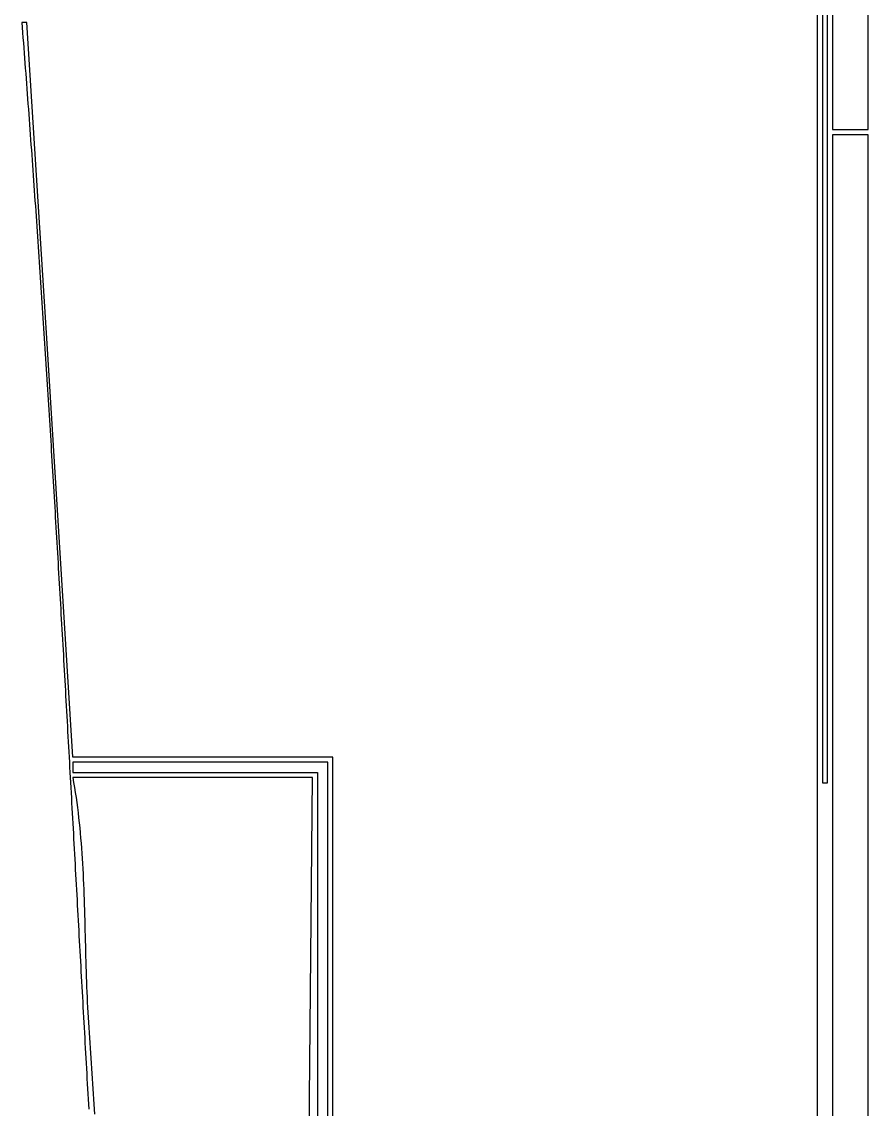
# Model space of a CAD drawing. Header units: metres. Extents: x 134 to 749, y 125 to 1181.
# Drawn here: x 134 to 300, y 539 to 752.1 of the extents above; entities that cross this region are included whole.
import ezdxf

# ---------------------------------------------------------------- set-up
doc = ezdxf.new("R2010")
doc.units = ezdxf.units.M

msp = doc.modelspace()

# ---------------------------------------------------------------- linework, layer by layer
for p, q in [((290, 1125), (290, 506)), ((291, 1124), (291, 603)), ((292, 603), (292, 1122)), ((293, 943), (293, 731)), ((300, 731), (300, 809)), ((135, 752), (134, 752)), ((134, 752), (134.0786, 751.0013)), ((134.0786, 751.0013), (134.157, 750.0026)), ((139.0895, 687), (135, 752)), ((134.157, 750.0026), (134.2351, 749.0039)), ((134.2351, 749.0039), (134.313, 748.0051)), ((134.313, 748.0051), (134.3906, 747.0064)), ((134.3906, 747.0064), (134.4679, 746.0076)), ((134.4679, 746.0076), (134.5449, 745.0088)), ((134.5449, 745.0088), (134.6217, 744.01)), ((134.6217, 744.01), (134.6982, 743.0111)), ((134.6982, 743.0111), (134.7744, 742.0123)), ((134.7744, 742.0123), (134.8504, 741.0134)), ((134.8504, 741.0134), (134.9261, 740.0145)), ((134.9261, 740.0145), (135.0016, 739.0155)), ((135.0016, 739.0155), (135.0768, 738.0166)), ((135.0768, 738.0166), (135.1517, 737.0176)), ((135.1517, 737.0176), (135.2264, 736.0186)), ((135.2264, 736.0186), (135.3008, 735.0196)), ((135.3008, 735.0196), (135.375, 734.0206)), ((135.375, 734.0206), (135.449, 733.0216)), ((135.449, 733.0216), (135.5227, 732.0225)), ((135.5227, 732.0225), (135.5961, 731.0234)), ((135.5961, 731.0234), (135.6693, 730.0243)), ((135.6693, 730.0243), (135.7423, 729.0252)), ((135.7423, 729.0252), (135.815, 728.026)), ((293, 731), (300, 731)), ((293, 730), (293, 504)), ((300, 730), (293, 730)), ((300, 504), (300, 730)), ((135.815, 728.026), (135.8875, 727.0269)), ((135.8875, 727.0269), (135.9597, 726.0277)), ((135.9597, 726.0277), (136.0317, 725.0285)), ((136.0317, 725.0285), (136.1035, 724.0293)), ((136.1035, 724.0293), (136.175, 723.03)), ((136.175, 723.03), (136.2463, 722.0308)), ((136.2463, 722.0308), (136.3174, 721.0315)), ((136.3174, 721.0315), (136.3883, 720.0322)), ((136.3883, 720.0322), (136.4589, 719.0329)), ((136.4589, 719.0329), (136.5293, 718.0336)), ((136.5293, 718.0336), (136.5995, 717.0342)), ((136.5995, 717.0342), (136.6694, 716.0349)), ((136.6694, 716.0349), (136.7392, 715.0355)), ((136.7392, 715.0355), (136.8087, 714.0361)), ((136.8087, 714.0361), (136.878, 713.0367)), ((136.878, 713.0367), (136.9471, 712.0373)), ((136.9471, 712.0373), (137.016, 711.0378)), ((137.016, 711.0378), (137.0847, 710.0383)), ((137.0847, 710.0383), (137.1531, 709.0389)), ((137.1531, 709.0389), (137.2214, 708.0394)), ((137.2214, 708.0394), (137.2894, 707.0399)), ((137.2894, 707.0399), (137.3573, 706.0403)), ((137.3573, 706.0403), (137.4249, 705.0408)), ((137.4249, 705.0408), (137.4924, 704.0412)), ((137.4924, 704.0412), (137.5596, 703.0416)), ((137.5596, 703.0416), (137.6267, 702.0421)), ((137.6267, 702.0421), (137.6935, 701.0425)), ((137.6935, 701.0425), (137.7602, 700.0428)), ((137.7602, 700.0428), (137.8266, 699.0432)), ((137.8266, 699.0432), (137.8929, 698.0435)), ((137.8929, 698.0435), (137.959, 697.0439)), ((137.959, 697.0439), (138.0249, 696.0442)), ((138.0249, 696.0442), (138.0906, 695.0445)), ((138.0906, 695.0445), (138.1561, 694.0448)), ((138.1561, 694.0448), (138.2215, 693.0451)), ((138.2215, 693.0451), (138.2866, 692.0453)), ((138.2866, 692.0453), (138.3516, 691.0456)), ((138.3516, 691.0456), (138.4164, 690.0458)), ((138.4164, 690.0458), (138.4811, 689.046)), ((138.4811, 689.046), (138.5455, 688.0462)), ((138.5455, 688.0462), (138.6098, 687.0464)), ((138.6098, 687.0464), (138.6739, 686.0466)), ((144, 608), (139.0895, 687)), ((138.6739, 686.0466), (138.7379, 685.0467)), ((138.7379, 685.0467), (138.8016, 684.0469)), ((138.8016, 684.0469), (138.8652, 683.047)), ((138.8652, 683.047), (138.9287, 682.0472)), ((138.9287, 682.0472), (138.992, 681.0473)), ((138.992, 681.0473), (139.0551, 680.0474)), ((139.0551, 680.0474), (139.1181, 679.0475)), ((139.1181, 679.0475), (139.1809, 678.0475)), ((139.1809, 678.0475), (139.2435, 677.0476)), ((139.2435, 677.0476), (139.306, 676.0476)), ((139.306, 676.0476), (139.3684, 675.0477)), ((139.3684, 675.0477), (139.4306, 674.0477)), ((139.4306, 674.0477), (139.4926, 673.0477)), ((139.4926, 673.0477), (139.5545, 672.0477)), ((139.5545, 672.0477), (139.6162, 671.0477)), ((139.6162, 671.0477), (139.6779, 670.0477)), ((139.6779, 670.0477), (139.7393, 669.0477)), ((139.7393, 669.0477), (139.8006, 668.0476)), ((139.8006, 668.0476), (139.8618, 667.0476)), ((139.8618, 667.0476), (139.9229, 666.0475)), ((139.9229, 666.0475), (139.9838, 665.0474)), ((139.9838, 665.0474), (140.0446, 664.0473)), ((140.0446, 664.0473), (140.1052, 663.0472)), ((140.1052, 663.0472), (140.1657, 662.0471)), ((140.1657, 662.0471), (140.2261, 661.047)), ((140.2261, 661.047), (140.2863, 660.0469)), ((140.2863, 660.0469), (140.3465, 659.0468)), ((140.3465, 659.0468), (140.4065, 658.0466)), ((140.4065, 658.0466), (140.4664, 657.0464)), ((140.4664, 657.0464), (140.5261, 656.0463)), ((140.5261, 656.0463), (140.5858, 655.0461)), ((140.5858, 655.0461), (140.6453, 654.0459)), ((140.6453, 654.0459), (140.7047, 653.0457)), ((140.7047, 653.0457), (140.764, 652.0455)), ((140.764, 652.0455), (140.8232, 651.0453)), ((140.8232, 651.0453), (140.8822, 650.0451)), ((140.8822, 650.0451), (140.9412, 649.0449)), ((140.9412, 649.0449), (141.0001, 648.0446)), ((141.0001, 648.0446), (141.0588, 647.0444)), ((141.0588, 647.0444), (141.1175, 646.0441)), ((141.1175, 646.0441), (141.176, 645.0439)), ((141.176, 645.0439), (141.2344, 644.0436)), ((141.2344, 644.0436), (141.2928, 643.0433)), ((141.2928, 643.0433), (141.351, 642.043)), ((141.351, 642.043), (141.4092, 641.0428)), ((141.4092, 641.0428), (141.4672, 640.0425)), ((141.4672, 640.0425), (141.5252, 639.0421)), ((141.5252, 639.0421), (141.583, 638.0418)), ((141.583, 638.0418), (141.6408, 637.0415)), ((141.6408, 637.0415), (141.6985, 636.0412)), ((141.6985, 636.0412), (141.7561, 635.0409)), ((141.7561, 635.0409), (141.8136, 634.0405)), ((141.8136, 634.0405), (141.8711, 633.0402)), ((141.8711, 633.0402), (141.9284, 632.0398)), ((141.9284, 632.0398), (141.9857, 631.0395)), ((141.9857, 631.0395), (142.0429, 630.0391)), ((142.0429, 630.0391), (142.1, 629.0387)), ((142.1, 629.0387), (142.1571, 628.0383)), ((142.1571, 628.0383), (142.2141, 627.038)), ((142.2141, 627.038), (142.271, 626.0376)), ((142.271, 626.0376), (142.3278, 625.0372)), ((142.3278, 625.0372), (142.3846, 624.0368)), ((142.3846, 624.0368), (142.4413, 623.0364)), ((142.4413, 623.0364), (142.4979, 622.036)), ((142.4979, 622.036), (142.5545, 621.0355)), ((142.5545, 621.0355), (142.611, 620.0351)), ((142.611, 620.0351), (142.6674, 619.0347)), ((142.6674, 619.0347), (142.7238, 618.0343)), ((142.7238, 618.0343), (142.7802, 617.0338)), ((142.7802, 617.0338), (142.8365, 616.0334)), ((142.8365, 616.0334), (142.8927, 615.033)), ((142.8927, 615.033), (142.9489, 614.0325)), ((142.9489, 614.0325), (143.005, 613.0321)), ((143.005, 613.0321), (143.0611, 612.0316)), ((143.0611, 612.0316), (143.1171, 611.0312)), ((143.1171, 611.0312), (143.1731, 610.0307)), ((143.1731, 610.0307), (143.2291, 609.0302)), ((143.2291, 609.0302), (143.285, 608.0298)), ((143.285, 608.0298), (143.3408, 607.0293)), ((195, 608), (144, 608)), ((195, 506), (195, 608)), ((143.3408, 607.0293), (143.3967, 606.0288)), ((143.3967, 606.0288), (143.4525, 605.0284)), ((144, 607), (144, 605)), ((194, 607), (144, 607)), ((194, 480), (194, 607)), ((143.4525, 605.0284), (143.5082, 604.0279)), ((143.5082, 604.0279), (143.564, 603.0274)), ((144, 605), (192, 605)), ((144, 604), (144.1759, 603.0244)), ((191, 604), (144, 604)), ((189, 393), (191, 604)), ((192, 605), (192, 480)), ((143.564, 603.0274), (143.6197, 602.0269)), ((143.6197, 602.0269), (143.6753, 601.0264)), ((144.1759, 603.0244), (144.3424, 602.0464)), ((144.3424, 602.0464), (144.4996, 601.0658)), ((144.4996, 601.0658), (144.648, 600.0829)), ((291, 603), (292, 603)), ((143.6753, 601.0264), (143.731, 600.026)), ((143.731, 600.026), (143.7866, 599.0255)), ((143.7866, 599.0255), (143.8422, 598.025)), ((144.648, 600.0829), (144.7877, 599.0977)), ((144.7877, 599.0977), (144.9192, 598.1104)), ((143.8422, 598.025), (143.8977, 597.0245)), ((143.8977, 597.0245), (143.9533, 596.024)), ((144.9192, 598.1104), (145.0426, 597.1209)), ((145.0426, 597.1209), (145.1584, 596.1295)), ((143.9533, 596.024), (144.0088, 595.0235)), ((144.0088, 595.0235), (144.0643, 594.023)), ((145.1584, 596.1295), (145.2669, 595.1363)), ((145.2669, 595.1363), (145.3683, 594.1412)), ((144.0643, 594.023), (144.1198, 593.0225)), ((144.1198, 593.0225), (144.1753, 592.022)), ((145.3683, 594.1412), (145.463, 593.1445)), ((145.463, 593.1445), (145.5513, 592.1463)), ((144.1753, 592.022), (144.2307, 591.0215)), ((144.2307, 591.0215), (144.2862, 590.021)), ((145.5513, 592.1463), (145.6335, 591.1465)), ((145.6335, 591.1465), (145.7099, 590.1454)), ((144.2862, 590.021), (144.3416, 589.0205)), ((144.3416, 589.0205), (144.397, 588.02)), ((145.7099, 590.1454), (145.7808, 589.143)), ((145.7808, 589.143), (145.8466, 588.1394)), ((144.397, 588.02), (144.4525, 587.0195)), ((144.4525, 587.0195), (144.5079, 586.019)), ((145.8466, 588.1394), (145.9075, 587.1347)), ((145.9075, 587.1347), (145.9639, 586.1291)), ((145.9639, 586.1291), (146.016, 585.1226)), ((144.5079, 586.019), (144.5633, 585.0185)), ((144.5633, 585.0185), (144.6187, 584.018)), ((144.6187, 584.018), (144.6742, 583.0175)), ((146.016, 585.1226), (146.0642, 584.1153)), ((146.0642, 584.1153), (146.1088, 583.1074)), ((144.6742, 583.0175), (144.7296, 582.017)), ((144.7296, 582.017), (144.785, 581.0165)), ((146.1088, 583.1074), (146.1501, 582.0988)), ((146.1501, 582.0988), (146.1884, 581.0898)), ((144.785, 581.0165), (144.8404, 580.016)), ((144.8404, 580.016), (144.8959, 579.0155)), ((146.1884, 581.0898), (146.2241, 580.0804)), ((146.2241, 580.0804), (146.2574, 579.0708)), ((144.8959, 579.0155), (144.9513, 578.015)), ((144.9513, 578.015), (145.0068, 577.0145)), ((146.2574, 579.0708), (146.2886, 578.0609)), ((146.2886, 578.0609), (146.3181, 577.051)), ((145.0068, 577.0145), (145.0622, 576.014)), ((145.0622, 576.014), (145.1177, 575.0135)), ((146.3181, 577.051), (146.3462, 576.0411)), ((146.3462, 576.0411), (146.3732, 575.0313)), ((145.1177, 575.0135), (145.1732, 574.013)), ((145.1732, 574.013), (145.2287, 573.0125)), ((146.3732, 575.0313), (146.3994, 574.0217)), ((146.3994, 574.0217), (146.4251, 573.0124)), ((145.2287, 573.0125), (145.2843, 572.0121)), ((145.2843, 572.0121), (145.3398, 571.0116)), ((146.4251, 573.0124), (146.4506, 572.0036)), ((146.4506, 572.0036), (146.4763, 570.9952)), ((145.3398, 571.0116), (145.3954, 570.0111)), ((145.3954, 570.0111), (145.451, 569.0106)), ((146.4763, 570.9952), (146.5024, 569.9875)), ((146.5024, 569.9875), (146.5292, 568.9805)), ((145.451, 569.0106), (145.5066, 568.0101)), ((145.5066, 568.0101), (145.5622, 567.0096)), ((145.5622, 567.0096), (145.6179, 566.0092)), ((146.5292, 568.9805), (146.5571, 567.9744)), ((146.5571, 567.9744), (146.5865, 566.9691)), ((146.5865, 566.9691), (146.6175, 565.9648)), ((145.6179, 566.0092), (145.6736, 565.0087)), ((145.6736, 565.0087), (145.7294, 564.0082)), ((146.6175, 565.9648), (146.6505, 564.9617)), ((146.6505, 564.9617), (146.6858, 563.9598)), ((145.7294, 564.0082), (145.7851, 563.0077)), ((145.7851, 563.0077), (145.841, 562.0073)), ((146.6858, 563.9598), (146.7238, 562.9592)), ((146.7238, 562.9592), (146.7647, 561.96)), ((145.841, 562.0073), (145.8968, 561.0068)), ((145.8968, 561.0068), (145.9527, 560.0064)), ((146.7647, 561.96), (146.8089, 560.9623)), ((146.8089, 560.9623), (146.8566, 559.9662)), ((145.9527, 560.0064), (146.0086, 559.0059)), ((146.0086, 559.0059), (146.0646, 558.0054)), ((146.8566, 559.9662), (146.9082, 558.9718)), ((146.9082, 558.9718), (146.964, 557.9792)), ((146.0646, 558.0054), (146.1206, 557.005)), ((146.1206, 557.005), (146.1766, 556.0045)), ((146.964, 557.9792), (147.0243, 556.9886)), ((147.0243, 556.9886), (147.0895, 556)), ((146.1766, 556.0045), (146.2327, 555.0041)), ((146.2327, 555.0041), (146.2889, 554.0037)), ((147.0895, 556), (147.1577, 555.0004)), ((147.1577, 555.0004), (147.2254, 554.0008)), ((146.2889, 554.0037), (146.3451, 553.0032)), ((146.3451, 553.0032), (146.4014, 552.0028)), ((147.2254, 554.0008), (147.2926, 553.0011)), ((147.2926, 553.0011), (147.3594, 552.0015)), ((146.4014, 552.0028), (146.4577, 551.0024)), ((146.4577, 551.0024), (146.514, 550.002)), ((146.514, 550.002), (146.5704, 549.0015)), ((147.3594, 552.0015), (147.4257, 551.0018)), ((147.4257, 551.0018), (147.4916, 550.002)), ((147.4916, 550.002), (147.5571, 549.0023)), ((146.5704, 549.0015), (146.6269, 548.0011)), ((146.6269, 548.0011), (146.6834, 547.0007)), ((147.5571, 549.0023), (147.6222, 548.0025)), ((147.6222, 548.0025), (147.6868, 547.0027)), ((146.6834, 547.0007), (146.74, 546.0003)), ((146.74, 546.0003), (146.7967, 544.9999)), ((147.6868, 547.0027), (147.7511, 546.0029)), ((147.7511, 546.0029), (147.815, 545.003)), ((146.7967, 544.9999), (146.8534, 543.9995)), ((146.8534, 543.9995), (146.9102, 542.9992)), ((147.815, 545.003), (147.8785, 544.0032)), ((147.8785, 544.0032), (147.9417, 543.0033)), ((146.9102, 542.9992), (146.9671, 541.9988)), ((146.9671, 541.9988), (147.024, 540.9984)), ((147.9417, 543.0033), (148.0046, 542.0033)), ((148.0046, 542.0033), (148.0671, 541.0034)), ((147.024, 540.9984), (147.081, 539.998)), ((147.081, 539.998), (147.1381, 538.9977)), ((148.0671, 541.0034), (148.1293, 540.0034)), ((148.1293, 540.0034), (148.1912, 539.0035)), ((148.1912, 539.0035), (148.2528, 538.0035))]:
    msp.add_line(p, q)

doc.saveas('drawing.dxf')
